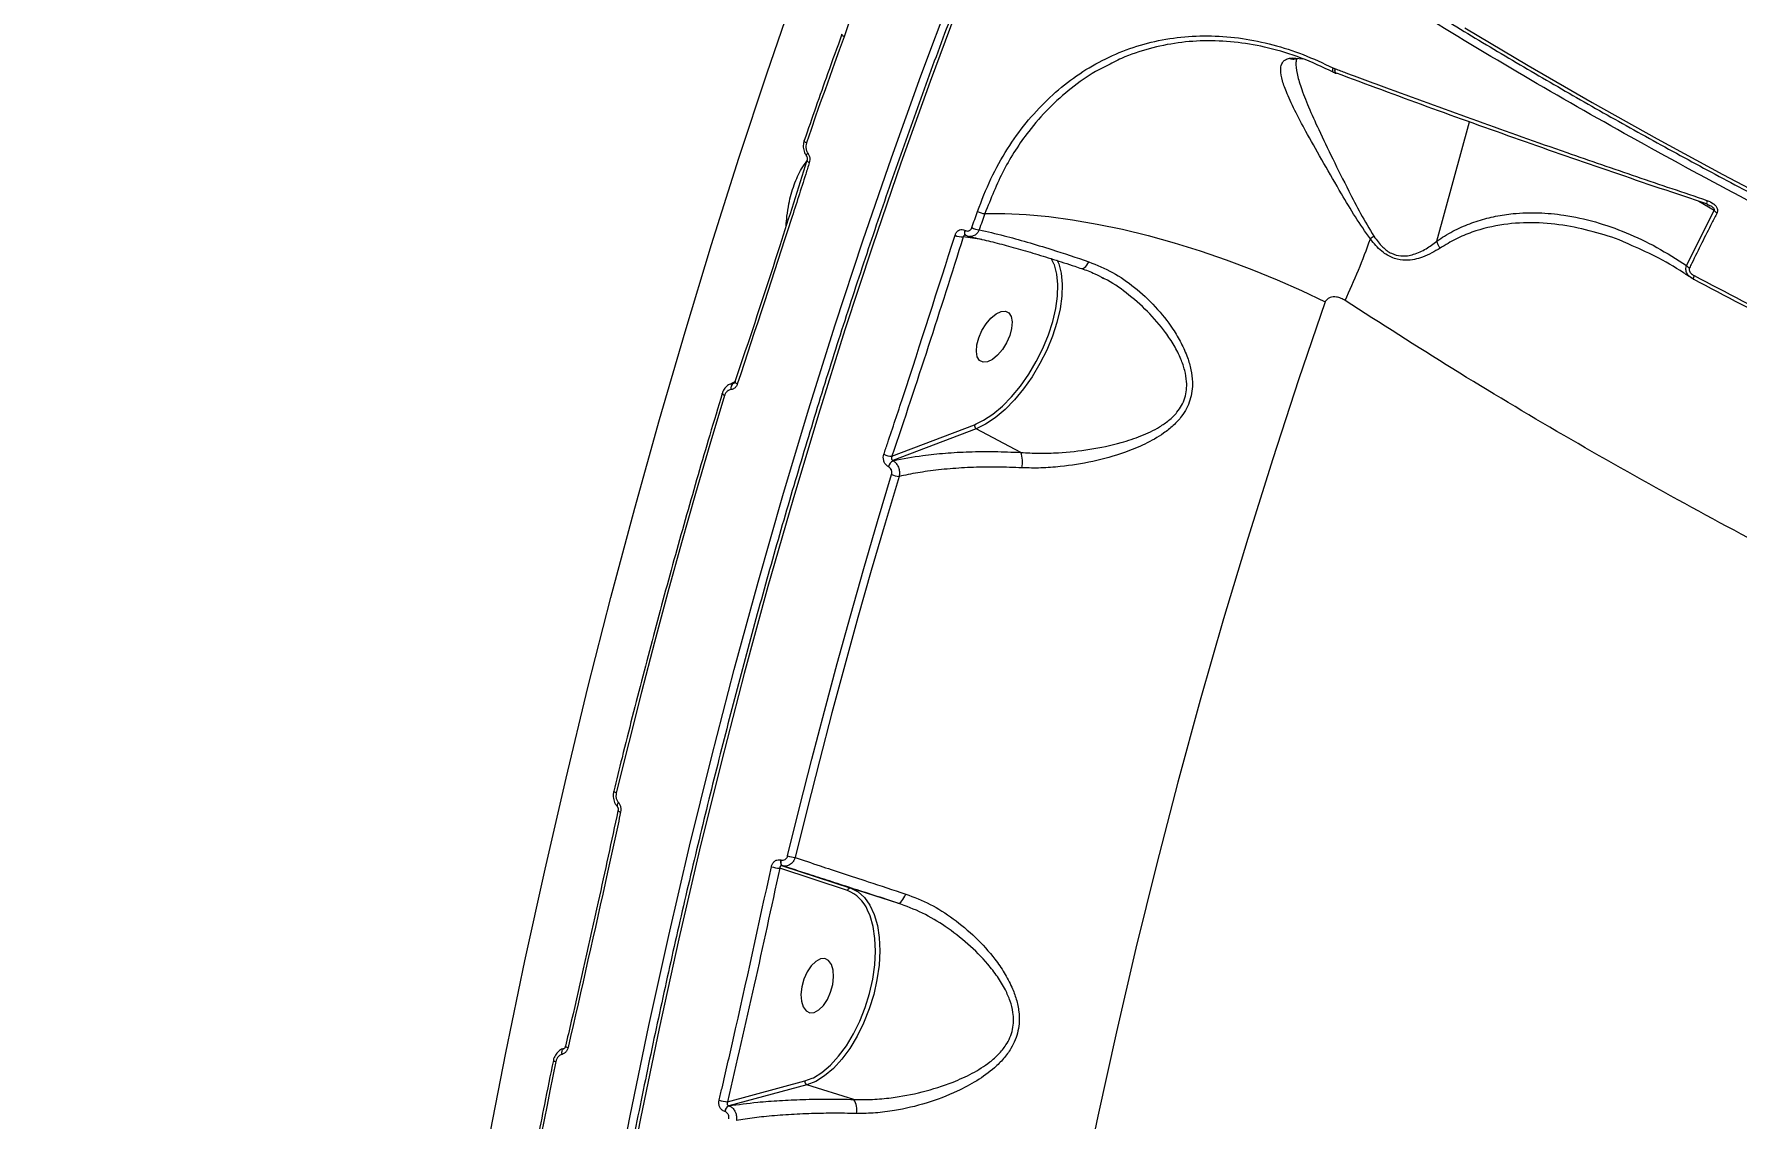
# Model space of a CAD drawing. Header units: millimetres. Extents: x -6521 to 6343, y -6174 to 4868.
# Drawn here: x -4544.1 to -4271, y -789.4 to -615.5 of the extents above; entities that cross this region are included whole.
import ezdxf

# ---------------------------------------------------------------- set-up
doc = ezdxf.new("R2010")
doc.units = ezdxf.units.MM
for name, color, linetype in [('DIKOM_ОБЪЕКТ', 7, 'Continuous'), ('DIKOM_РАЗМЕР_ЗОНА', 7, 'Continuous'), ('DIKOM_РАЗМЕР_ОБЪЕКТА', 7, 'Continuous')]:
    doc.layers.add(name, color=color, linetype=linetype)
doc.styles.add('style1', font='arial.ttf', dxfattribs={"width": 0.8})
doc.dimstyles.new('1-50', dxfattribs={"dimtxt": 300, "dimasz": 200, "dimexe": 100, "dimexo": 0, "dimgap": 100, "dimtad": 1, "dimtxsty": 'style1', "dimcen": 200, "dimclrd": 7, "dimclre": 7, "dimclrt": 7, "dimadec": 1, "dimazin": 2, "dimtfac": 1, "dimtmove": 0, "dimatfit": 2, "dimfxl": 0, "dimlwd": 25, "dimlwe": 18, "dimarcsym": 0})

# ---------------------------------------------------------------- blocks, each defined once
blk = doc.blocks.new('*D11')
at = {"layer": 'Defpoints', "color": 0, "transparency": 16777216}
for p in [(2818.82, 364.95), (-5102.52, -1661.02), (-5102.52, -4861.8)]:
    blk.add_point(p, dxfattribs=at)
at = {"layer": 'DIKOM_РАЗМЕР_ОБЪЕКТА', "color": 7, "lineweight": 18, "transparency": 16777216}
for p, q in [((2818.82, 364.95), (2818.82, -4961.8)), ((-5102.52, -1661.02), (-5102.52, -4961.8))]:
    blk.add_line(p, q, dxfattribs=at)
at = {"layer": 'DIKOM_РАЗМЕР_ОБЪЕКТА', "color": 7, "lineweight": 25, "transparency": 16777216}
blk.add_line((2618.82, -4861.8), (-4902.52, -4861.8), dxfattribs=at)
at = {"layer": 'DIKOM_РАЗМЕР_ОБЪЕКТА', "color": 7, "transparency": 16777216}
for points in [[(-4902.52, -4828.46), (-4902.52, -4895.13), (-5102.52, -4861.8)], [(2618.82, -4828.46), (2618.82, -4895.13), (2818.82, -4861.8)]]:
    blk.add_solid(points, dxfattribs=at)
at = {"layer": 'DIKOM_РАЗМЕР_ОБЪЕКТА', "color": 7, "transparency": 16777216, "insert": (-736, -4608.63), "char_height": 300, "attachment_point": 5, "style": 'style1'}
blk.add_mtext('7900', dxfattribs=at)
blk = doc.blocks.new('*D13')
at = {"layer": 'Defpoints', "color": 0, "transparency": 16777216}
for p in [(1683.24, 4867.99), (-4359.52, -3960.36), (6242.61, -3960.36)]:
    blk.add_point(p, dxfattribs=at)
at = {"layer": 'DIKOM_РАЗМЕР_ЗОНА', "color": 7, "lineweight": 18, "transparency": 16777216}
for p, q in [((1683.24, 4867.99), (6342.61, 4867.99)), ((-4359.52, -3960.36), (6342.61, -3960.36))]:
    blk.add_line(p, q, dxfattribs=at)
at = {"layer": 'DIKOM_РАЗМЕР_ЗОНА', "color": 7, "lineweight": 25, "transparency": 16777216}
blk.add_line((6242.61, 4667.99), (6242.61, -3760.36), dxfattribs=at)
at = {"layer": 'DIKOM_РАЗМЕР_ЗОНА', "color": 7, "transparency": 16777216}
for points in [[(6209.28, 4667.99), (6275.95, 4667.99), (6242.61, 4867.99)], [(6209.28, -3760.36), (6275.95, -3760.36), (6242.61, -3960.36)]]:
    blk.add_solid(points, dxfattribs=at)
at = {"layer": 'DIKOM_РАЗМЕР_ЗОНА', "color": 7, "transparency": 16777216, "insert": (5989.44, 630.24), "char_height": 300, "attachment_point": 5, "rotation": 90, "style": 'style1'}
blk.add_mtext('8850', dxfattribs=at)
blk = doc.blocks.new('*D14')
at = {"layer": 'Defpoints', "color": 0, "transparency": 16777216}
for p in [(4318.82, 257.45), (-6520.67, -1799.21), (4318.82, -6073.51)]:
    blk.add_point(p, dxfattribs=at)
at = {"layer": 'DIKOM_РАЗМЕР_ЗОНА', "color": 7, "lineweight": 18, "transparency": 16777216}
for p, q in [((4318.82, 257.45), (4318.82, -6173.51)), ((-6520.67, -1799.21), (-6520.67, -6173.51))]:
    blk.add_line(p, q, dxfattribs=at)
at = {"layer": 'DIKOM_РАЗМЕР_ЗОНА', "color": 7, "lineweight": 25, "transparency": 16777216}
blk.add_line((-6320.67, -6073.51), (4118.82, -6073.51), dxfattribs=at)
at = {"layer": 'DIKOM_РАЗМЕР_ЗОНА', "color": 7, "transparency": 16777216}
for points in [[(-6320.67, -6040.18), (-6320.67, -6106.84), (-6520.67, -6073.51)], [(4118.82, -6040.18), (4118.82, -6106.84), (4318.82, -6073.51)]]:
    blk.add_solid(points, dxfattribs=at)
at = {"layer": 'DIKOM_РАЗМЕР_ЗОНА', "color": 7, "transparency": 16777216, "insert": (-430.65, -5820.34), "char_height": 300, "attachment_point": 5, "style": 'style1'}
blk.add_mtext('10850', dxfattribs=at)

msp = doc.modelspace()

# ---------------------------------------------------------------- linework, layer by layer
at = {"layer": 'DIKOM_ОБЪЕКТ', "color": 7, "linetype": 'Continuous', "lineweight": 15}
for p, q in [((-4342.742, -619.352), (-4342.292, -619.281)), ((-4342.292, -619.281), (-4340.562, -619.428)), ((-4341.774, -619.441), (-4341.456, -619.395)), ((-4335.758, -620.872), (-4335.451, -621.003)), ((-4335.744, -621.538), (-4335.734, -621.543)), ((-4335.451, -621.003), (-4335.409, -621.019)), ((-4335.321, -621.72), (-4335.285, -621.732)), ((-4319.088, -648.659), (-4313.869, -629.53)), ((-4420.202, -635.02), (-4420.199, -635.025)), ((-4420.101, -635.727), (-4420.098, -635.717)), ((-4279.04, -652.565), (-4274.616, -643.733)), ((-4274.616, -643.733), (-4277.049, -642.287)), ((-4394.743, -646.933), (-4394.722, -646.944)), ((-4392.058, -648.372), (-4395.049, -647.989)), ((-4394.665, -647.701), (-4394.643, -647.713)), ((-4380.448, -652.421), (-4380.926, -651.431)), ((-4376.078, -653.044), (-4376.055, -653.05)), ((-4372.557, -654.619), (-4372.797, -654.511)), ((-4277.945, -654.771), (-4278.265, -654.549)), ((-4432.176, -671.457), (-4432.445, -671.577)), ((-4432.431, -671.594), (-4431.917, -671.446)), ((-4431.597, -671.182), (-4432.193, -671.459)), ((-4431.917, -671.446), (-4431.787, -671.405)), ((-4431.646, -671.195), (-4431.643, -671.185)), ((-4406.476, -683.144), (-4393.25, -678.081)), ((-4392.965, -678.727), (-4406.325, -683.841)), ((-4393.25, -678.081), (-4392.959, -677.964)), ((-4385.824, -682.529), (-4392.965, -678.727)), ((-4407.032, -684.817), (-4407.053, -684.806)), ((-4406.325, -683.841), (-4406.304, -683.852)), ((-4424.255, -747.859), (-4424.233, -747.866)), ((-4413.622, -752.755), (-4424.49, -749.176)), ((-4424.044, -748.79), (-4413.065, -752.405)), ((-4424.021, -748.797), (-4424.044, -748.79)), ((-4405.529, -754.758), (-4413.065, -752.405)), ((-4432.869, -786.62), (-4420.455, -783.29)), ((-4420.455, -783.29), (-4419.285, -782.857)), ((-4420.111, -783.894), (-4432.652, -787.259)), ((-4412.575, -786.247), (-4420.111, -783.894)), ((-4433.259, -788.206), (-4433.282, -788.199)), ((-4432.652, -787.259), (-4432.629, -787.266))]:
    msp.add_line(p, q, dxfattribs=at)
at = {"layer": 'DIKOM_ОБЪЕКТ', "color": 7, "linetype": 'Continuous', "lineweight": 15, "flags": 128}
for points in [[(-4457.893, -841.44), (-4456.482, -832.668), (-4453.983, -818.019), (-4451.311, -803.418), (-4448.469, -788.873), (-4445.459, -774.394), (-4442.282, -759.99), (-4438.94, -745.671), (-4435.436, -731.446), (-4431.772, -717.326), (-4427.951, -703.318), (-4423.974, -689.431), (-4419.845, -675.677), (-4415.566, -662.062), (-4411.14, -648.596), (-4406.57, -635.288), (-4401.859, -622.148), (-4397.01, -609.182), (-4392.026, -596.4), (-4386.91, -583.809), (-4381.667, -571.42)], [(-4380.222, -572.505), (-4385.45, -584.858), (-4390.55, -597.41), (-4395.519, -610.154), (-4400.353, -623.08), (-4405.05, -636.182), (-4409.607, -649.45), (-4414.019, -662.875), (-4418.285, -676.449), (-4422.402, -690.162), (-4426.367, -704.006), (-4430.177, -717.972), (-4433.829, -732.051), (-4437.323, -746.232), (-4440.654, -760.508), (-4443.822, -774.868), (-4446.823, -789.304), (-4449.657, -803.806), (-4452.32, -818.363), (-4454.812, -832.968), (-4456.21, -841.656)], [(-4471.305, -793.591), (-4468.402, -778.779), (-4465.341, -764.029), (-4462.125, -749.348), (-4458.756, -734.745), (-4455.234, -720.227), (-4451.563, -705.804), (-4447.744, -691.482), (-4443.778, -677.269), (-4439.669, -663.174), (-4435.419, -649.204), (-4431.03, -635.366), (-4426.504, -621.67), (-4421.844, -608.12), (-4417.053, -594.727)], [(-4314.578, -614.476), (-4304.445, -620.504), (-4294.166, -626.432), (-4283.749, -632.256), (-4273.204, -637.971), (-4262.538, -643.573)], [(-4414.169, -615.912), (-4414.937, -618.022), (-4415.7, -620.137), (-4416.46, -622.256), (-4417.217, -624.38), (-4417.97, -626.507), (-4418.719, -628.639), (-4419.465, -630.776), (-4420.208, -632.916)], [(-4414.169, -615.912), (-4414.297, -615.821), (-4414.397, -615.73), (-4414.468, -615.643), (-4414.505, -615.561), (-4414.508, -615.489), (-4414.505, -615.478)], [(-4335.758, -620.872), (-4335.797, -621.007), (-4335.823, -621.133), (-4335.837, -621.247), (-4335.836, -621.346), (-4335.822, -621.428), (-4335.795, -621.49), (-4335.756, -621.531), (-4335.744, -621.538)], [(-4335.451, -621.003), (-4335.475, -621.165), (-4335.483, -621.314), (-4335.475, -621.446), (-4335.451, -621.556), (-4335.413, -621.641), (-4335.36, -621.698), (-4335.321, -621.719)], [(-4335.409, -621.019), (-4335.436, -621.177), (-4335.446, -621.324), (-4335.441, -621.454), (-4335.421, -621.563), (-4335.385, -621.648), (-4335.336, -621.706), (-4335.295, -621.728)], [(-4335.295, -621.728), (-4335.274, -621.734), (-4335.202, -621.734)], [(-4420.208, -632.916), (-4420.337, -632.831), (-4420.439, -632.745), (-4420.511, -632.663), (-4420.55, -632.587), (-4420.555, -632.52), (-4420.551, -632.507)], [(-4419.982, -634.53), (-4420.077, -634.641), (-4420.15, -634.746), (-4420.198, -634.841), (-4420.22, -634.924), (-4420.216, -634.991), (-4420.202, -635.02)], [(-4419.742, -636.103), (-4419.874, -636.022), (-4419.979, -635.942), (-4420.053, -635.864), (-4420.095, -635.792), (-4420.101, -635.729), (-4420.101, -635.727)], [(-4393.668, -646.492), (-4393.555, -646.168), (-4393.442, -645.843), (-4393.329, -645.519), (-4393.216, -645.194), (-4393.103, -644.87), (-4392.99, -644.546), (-4392.876, -644.222), (-4392.763, -643.898)], [(-4391.578, -644.231), (-4391.691, -644.555), (-4391.804, -644.879), (-4391.918, -645.203), (-4392.031, -645.527), (-4392.144, -645.851), (-4392.257, -646.175), (-4392.369, -646.499), (-4392.482, -646.824)], [(-4391.578, -644.231), (-4388.376, -644.217), (-4384.948, -644.38), (-4381.321, -644.719), (-4377.523, -645.231), (-4373.583, -645.914), (-4369.533, -646.76), (-4365.403, -647.764), (-4361.226, -648.918), (-4357.035, -650.213), (-4352.861, -651.638), (-4348.738, -653.183), (-4344.697, -654.836), (-4340.771, -656.584), (-4336.989, -658.412)], [(-4275.762, -642.122), (-4275.791, -642.271), (-4275.808, -642.407), (-4275.815, -642.525), (-4275.81, -642.621), (-4275.793, -642.694), (-4275.765, -642.74), (-4275.739, -642.756)], [(-4275.739, -642.756), (-4275.728, -642.759), (-4275.681, -642.749)], [(-4394.66, -647.704), (-4394.662, -647.703), (-4394.725, -647.654), (-4394.773, -647.58), (-4394.803, -647.483), (-4394.815, -647.366), (-4394.809, -647.233), (-4394.785, -647.087), (-4394.743, -646.933)], [(-4394.643, -647.713), (-4394.704, -647.665), (-4394.751, -647.591), (-4394.782, -647.494), (-4394.794, -647.377), (-4394.788, -647.244), (-4394.763, -647.098), (-4394.722, -646.944)], [(-4394.564, -647.736), (-4394.641, -647.714), (-4394.643, -647.713)], [(-4380.04, -651.634), (-4379.741, -652.32), (-4379.342, -653.817), (-4379.17, -655.541), (-4379.227, -657.454), (-4379.514, -659.513), (-4380.023, -661.675), (-4380.743, -663.891), (-4381.659, -666.113), (-4382.751, -668.293), (-4383.994, -670.383), (-4385.362, -672.337), (-4386.824, -674.112), (-4388.35, -675.67), (-4389.904, -676.977), (-4391.454, -678.003), (-4392.965, -678.727)], [(-4392.959, -677.964), (-4391.785, -677.379), (-4390.283, -676.384), (-4388.775, -675.117), (-4387.296, -673.606), (-4385.878, -671.885), (-4384.552, -669.99), (-4383.346, -667.963), (-4382.287, -665.849), (-4381.399, -663.694), (-4380.701, -661.546), (-4380.207, -659.449), (-4379.929, -657.452), (-4379.874, -655.598), (-4380.041, -653.926), (-4380.427, -652.474), (-4380.448, -652.421)], [(-4376.055, -653.05), (-4375.935, -653.056), (-4375.77, -653.009), (-4375.594, -652.902), (-4375.413, -652.737), (-4375.233, -652.521), (-4375.06, -652.261), (-4374.899, -651.964)], [(-4277.82, -654.186), (-4277.874, -654.312), (-4277.918, -654.428), (-4277.951, -654.531), (-4277.974, -654.618), (-4277.984, -654.686), (-4277.983, -654.736), (-4277.97, -654.764), (-4277.945, -654.771)], [(-4392.55, -664.152), (-4392.041, -662.989), (-4391.373, -661.906), (-4390.6, -660.99), (-4389.783, -660.315), (-4388.99, -659.936), (-4388.285, -659.884), (-4387.725, -660.163), (-4387.354, -660.75), (-4387.204, -661.597), (-4387.287, -662.637), (-4387.595, -663.785), (-4388.103, -664.948), (-4388.771, -666.031), (-4389.545, -666.947), (-4390.361, -667.622), (-4391.154, -668.001), (-4391.859, -668.053), (-4392.42, -667.774), (-4392.79, -667.187), (-4392.94, -666.339), (-4392.858, -665.3), (-4392.55, -664.152)], [(-4336.989, -658.412), (-4341.271, -670.904), (-4345.42, -683.542), (-4349.431, -696.319), (-4353.303, -709.227), (-4357.033, -722.256), (-4360.618, -735.399), (-4364.057, -748.646), (-4367.347, -761.991), (-4370.485, -775.423), (-4373.471, -788.935), (-4376.302, -802.517)], [(-4432.176, -671.457), (-4431.934, -671.375), (-4431.671, -671.336)], [(-4431.284, -671.56), (-4431.416, -671.48), (-4431.522, -671.402), (-4431.597, -671.327), (-4431.639, -671.258), (-4431.647, -671.199), (-4431.646, -671.195)], [(-4433.33, -673.407), (-4435.673, -681.231), (-4437.968, -689.098), (-4440.214, -697.005), (-4442.411, -704.95), (-4444.559, -712.933), (-4446.657, -720.951), (-4448.705, -729.002), (-4450.703, -737.087)], [(-4433.33, -673.407), (-4433.463, -673.333), (-4433.57, -673.26), (-4433.646, -673.191), (-4433.689, -673.128), (-4433.698, -673.073), (-4433.697, -673.067)], [(-4423.211, -747.205), (-4421.296, -739.444), (-4419.331, -731.714), (-4417.318, -724.017), (-4415.256, -716.354), (-4413.147, -708.728), (-4410.99, -701.138), (-4408.786, -693.588), (-4406.535, -686.079)], [(-4405.34, -686.382), (-4407.589, -693.886), (-4409.791, -701.431), (-4411.947, -709.014), (-4414.055, -716.636), (-4416.115, -724.293), (-4418.127, -731.985), (-4420.09, -739.709), (-4422.004, -747.465)], [(-4450.703, -737.087), (-4450.841, -737.032), (-4450.953, -736.979), (-4451.035, -736.931), (-4451.084, -736.887), (-4451.097, -736.852), (-4451.097, -736.848)], [(-4450.358, -738.65), (-4450.443, -738.774), (-4450.509, -738.894), (-4450.554, -739.007), (-4450.577, -739.11), (-4450.578, -739.2), (-4450.556, -739.274), (-4450.532, -739.311), (-4450.526, -739.317)], [(-4450.405, -739.959), (-4450.405, -739.958), (-4450.404, -739.954)], [(-4424.044, -748.79), (-4424.12, -748.749), (-4424.184, -748.681), (-4424.235, -748.587), (-4424.272, -748.471), (-4424.292, -748.336), (-4424.296, -748.186), (-4424.284, -748.026), (-4424.255, -747.859)], [(-4424.021, -748.797), (-4424.097, -748.756), (-4424.162, -748.688), (-4424.213, -748.594), (-4424.249, -748.478), (-4424.27, -748.343), (-4424.274, -748.193), (-4424.261, -748.033), (-4424.233, -747.866)], [(-4413.065, -752.405), (-4411.907, -752.976), (-4410.884, -753.879), (-4410.017, -755.094), (-4409.326, -756.594), (-4408.826, -758.346), (-4408.528, -760.313), (-4408.438, -762.45), (-4408.558, -764.712), (-4408.886, -767.049), (-4409.414, -769.409), (-4410.131, -771.742), (-4411.021, -773.996), (-4412.065, -776.121), (-4413.24, -778.072), (-4414.52, -779.805), (-4415.877, -781.283), (-4417.282, -782.474), (-4418.704, -783.35), (-4420.111, -783.894)], [(-4405.529, -754.758), (-4405.387, -754.766), (-4405.231, -754.712), (-4405.065, -754.599), (-4404.894, -754.428), (-4404.724, -754.206), (-4404.561, -753.941), (-4404.409, -753.64), (-4404.274, -753.314)], [(-4419.285, -782.857), (-4419.09, -782.763), (-4417.712, -781.912), (-4416.35, -780.758), (-4415.033, -779.325), (-4413.792, -777.644), (-4412.653, -775.752), (-4411.641, -773.691), (-4410.777, -771.506), (-4410.082, -769.244), (-4409.57, -766.955), (-4409.252, -764.689), (-4409.135, -762.496), (-4409.223, -760.423), (-4409.512, -758.516), (-4409.997, -756.817), (-4410.378, -755.911)], [(-4420.933, -768.191), (-4421.073, -769.408), (-4421.002, -770.513), (-4420.724, -771.414), (-4420.263, -772.039), (-4419.655, -772.338), (-4418.949, -772.286), (-4418.204, -771.887), (-4417.479, -771.174), (-4416.833, -770.204), (-4416.319, -769.057), (-4415.977, -767.824), (-4415.836, -766.606), (-4415.908, -765.502), (-4416.186, -764.601), (-4416.647, -763.975), (-4417.255, -763.677), (-4417.961, -763.729), (-4418.706, -764.128), (-4419.431, -764.841), (-4420.076, -765.81), (-4420.591, -766.958), (-4420.933, -768.191)], [(-4459.402, -779.025), (-4459.419, -778.851), (-4459.418, -778.684), (-4459.397, -778.528), (-4459.359, -778.39), (-4459.304, -778.273), (-4459.234, -778.18), (-4459.151, -778.116), (-4459.058, -778.082)], [(-4458.842, -777.736), (-4458.842, -777.735), (-4458.841, -777.732)], [(-4460.379, -780.166), (-4460.858, -782.504), (-4461.333, -784.843), (-4461.804, -787.184), (-4462.271, -789.527), (-4462.733, -791.872), (-4463.191, -794.218), (-4463.645, -796.566), (-4464.095, -798.915)]]:
    msp.add_lwpolyline(points, dxfattribs=at)
at = {"layer": 'DIKOM_ОБЪЕКТ', "color": 7, "linetype": 'Continuous', "lineweight": 15}
for centre, radius, start, end in [((-4341.666, -617.59), 1.803, 249.6941, 277.51765), ((-4391.505, -641.7), 2.532, 240.22413, 268.36059), ((-4273.334, -642.702), 1.644, 218.81792, 240.1547), ((-4392.403, -644.257), 2.568, 240.50623, 268.24005), ((-4395.184, -645.518), 2.475, 241.56427, 273.1294), ((-4436.322, -610.284), 113.148, 334.96108, 340.36035), ((-4262.453, -737.251), 111.533, 126.74385, 127.11648), ((-4277.762, -651.472), 1.681, 220.53138, 241.18637), ((-4431.287, -672.264), 1.032, 127.58787, 190.96102), ((-4392.653, -678.203), 0.609, 168.41542, 239.28181), ((-4389.831, -684.074), 4.294, 347.61682, 21.08654), ((-4406.488, -680.438), 2.706, 241.50421, 270.25069), ((-4405.468, -685.246), 1.645, 121.39737, 164.49657), ((-4405.446, -685.257), 1.646, 121.41139, 164.48255), ((-4405.169, -683.197), 3.189, 244.62518, 266.91533), ((-4449.918, -739.504), 0.666, 223.06752, 262.88717), ((-4421.55, -742.407), 5.078, 250.89984, 264.86582), ((-4424.268, -744.007), 5.174, 252.55623, 267.54041), ((-4413.165, -752.864), 0.47, 77.67285, 166.54035), ((-4415.789, -758.227), 5.885, 23.17531, 68.39983), ((-4458.322, -777.169), 0.769, 227.49745, 261.64611), ((-4460.314, -779.428), 0.74, 230.09138, 264.94386), ((-4419.903, -783.376), 0.558, 171.13912, 248.1606), ((-4432.251, -780.184), 6.466, 252.5503, 264.51582), ((-4415.323, -787.935), 3.225, 349.97334, 31.56791), ((-4432.02, -788.363), 1.272, 119.76264, 172.58938), ((-4431.999, -788.369), 1.271, 119.73935, 172.61267)]:
    msp.add_arc(centre, radius, start, end, dxfattribs=at)
for points, knots in [([(-4523.048, -369.779), (-4523.06, -370.196), (-4523.122, -372.403), (-4522.941, -376.498), (-4522.495, -382.062), (-4521.729, -387.726), (-4520.674, -393.475), (-4519.323, -399.307), (-4517.679, -405.217), (-4515.744, -411.2), (-4513.517, -417.252), (-4511.002, -423.368), (-4508.2, -429.543), (-4505.113, -435.773), (-4501.744, -442.053), (-4498.096, -448.377), (-4494.171, -454.742), (-4489.973, -461.143), (-4485.504, -467.574), (-4480.768, -474.031), (-4475.769, -480.509), (-4470.51, -487.003), (-4464.996, -493.509), (-4459.231, -500.021), (-4453.219, -506.535), (-4446.964, -513.046), (-4440.472, -519.549), (-4433.748, -526.039), (-4426.795, -532.511), (-4419.621, -538.961), (-4412.229, -545.384), (-4404.626, -551.774), (-4396.817, -558.128), (-4388.808, -564.44), (-4380.606, -570.706), (-4372.216, -576.921), (-4363.645, -583.08), (-4354.898, -589.18), (-4345.984, -595.214), (-4336.907, -601.179), (-4327.676, -607.071), (-4318.298, -612.884), (-4308.778, -618.615), (-4299.124, -624.258), (-4289.345, -629.811), (-4279.445, -635.268), (-4270.549, -640.036), (-4264.931, -642.957), (-4262.684, -644.126)], [0, 0, 0, 0, 0.0051792, 0.02739, 0.049613, 0.0718476, 0.0940929, 0.1163474, 0.1386107, 0.1608804, 0.1831557, 0.2054352, 0.2277181, 0.2500033, 0.2722902, 0.2945779, 0.3168661, 0.3391541, 0.3614417, 0.3837285, 0.4060147, 0.4282999, 0.4505841, 0.4728672, 0.4951491, 0.5174302, 0.5397099, 0.5619888, 0.5842667, 0.6065434, 0.6288194, 0.6510947, 0.6733688, 0.6956425, 0.7179153, 0.7401874, 0.7624587, 0.7847297, 0.8070001, 0.82927, 0.8515392, 0.8738082, 0.8960769, 0.9183452, 0.9406129, 0.9628807, 0.9851479, 1, 1, 1, 1]), ([(-4516.719, -439.756), (-4518.238, -443.887), (-4521.883, -453.8), (-4527.466, -469.634), (-4533.491, -487.217), (-4539.339, -504.89), (-4545.018, -522.644), (-4550.529, -540.477), (-4555.87, -558.386), (-4561.043, -576.366), (-4566.048, -594.416), (-4570.885, -612.532), (-4575.555, -630.71), (-4580.058, -648.947), (-4584.393, -667.241), (-4588.561, -685.588), (-4592.561, -703.984), (-4596.394, -722.427), (-4600.06, -740.913), (-4603.553, -759.44), (-4606.658, -776.667), (-4608.52, -787.734), (-4609.338, -792.598)], [0, 0, 0, 0, 0.0371355, 0.0890967, 0.1409467, 0.1926918, 0.2443375, 0.2958892, 0.347353, 0.3987339, 0.4500385, 0.5012719, 0.5524407, 0.6035492, 0.6546047, 0.7056116, 0.7565756, 0.8075032, 0.8583986, 0.9092683, 0.9601175, 1, 1, 1, 1]), ([(-4380.548, -571.948), (-4381.393, -573.916), (-4383.844, -579.624), (-4387.82, -589.203), (-4392.44, -600.732), (-4396.949, -612.42), (-4401.344, -624.259), (-4405.625, -636.242), (-4409.789, -648.363), (-4413.832, -660.615), (-4417.754, -672.992), (-4421.551, -685.486), (-4425.224, -698.092), (-4428.767, -710.801), (-4432.181, -723.608), (-4435.463, -736.505), (-4438.611, -749.486), (-4441.625, -762.543), (-4444.501, -775.668), (-4447.239, -788.856), (-4449.837, -802.099), (-4452.291, -815.39), (-4454.586, -828.556), (-4455.986, -837.305), (-4456.673, -841.598)], [0, 0, 0, 0, 0.0244921, 0.0710308, 0.1175693, 0.1641071, 0.2106439, 0.2571801, 0.3037161, 0.3502517, 0.396786, 0.4433203, 0.4898541, 0.5363881, 0.582921, 0.6294539, 0.6759862, 0.7225184, 0.7690497, 0.8155815, 0.8621131, 0.9086448, 0.955176, 1, 1, 1, 1]), ([(-3765.298, -698.941), (-3765.314, -698.958), (-3767.809, -701.654), (-3773.862, -706.486), (-3783.536, -713.319), (-3794.379, -719.348), (-3806.148, -724.659), (-3818.809, -729.24), (-3832.557, -733.172), (-3847.394, -736.411), (-3863.292, -738.93), (-3879.902, -740.672), (-3897.149, -741.651), (-3914.948, -741.895), (-3933.588, -741.408), (-3953.041, -740.159), (-3973.257, -738.135), (-3993.791, -735.38), (-4014.565, -731.921), (-4035.497, -727.8), (-4056.929, -722.948), (-4078.806, -717.353), (-4101.06, -711.014), (-4123.204, -704.072), (-4145.162, -696.566), (-4166.867, -688.543), (-4188.674, -679.874), (-4210.508, -670.562), (-4232.293, -660.624), (-4252.648, -650.716), (-4271.57, -640.951), (-4289.089, -631.425), (-4306.302, -621.57), (-4323.157, -611.406), (-4339.474, -601.047), (-4355.175, -590.542), (-4368.704, -581.042), (-4376.889, -574.975), (-4380.222, -572.505)], [0, 0, 0, 0, 0.0001879, 0.03034, 0.0605166, 0.0906687, 0.1199697, 0.1492933, 0.1785943, 0.2087464, 0.2389231, 0.2690751, 0.2983758, 0.3276989, 0.3569996, 0.3871514, 0.4173276, 0.4474792, 0.4767802, 0.5061035, 0.5354045, 0.5655563, 0.5957329, 0.6258849, 0.6551857, 0.6845092, 0.7138099, 0.743962, 0.7741384, 0.8042903, 0.8297914, 0.8553222, 0.880853, 0.906626, 0.9323987, 0.9575224, 0.9827031, 1, 1, 1, 1]), ([(-4410.921, -599.912), (-4411.189, -602.641), (-4411.594, -606.776), (-4412.87, -612.066), (-4413.736, -614.63), (-4414.169, -615.912)], [0, 0, 0, 0, 0.4927646, 0.7463788, 1, 1, 1, 1]), ([(-4414.503, -615.473), (-4415.272, -617.593), (-4417.32, -623.233), (-4419.309, -628.943), (-4420.551, -632.507)], [0, 0, 0, 0, 0.3758608, 1, 1, 1, 1]), ([(-4392.763, -643.898), (-4392.081, -642.132), (-4390.716, -638.601), (-4388.06, -633.868), (-4385.029, -629.636), (-4381.65, -625.952), (-4377.914, -622.77), (-4373.846, -620.152), (-4369.501, -618.109), (-4364.924, -616.662), (-4360.158, -615.849), (-4355.263, -615.652), (-4350.321, -616.065), (-4345.39, -617.095), (-4340.514, -618.643), (-4337.342, -620.13), (-4335.758, -620.872)], [0, 0, 0, 0, 0.0751064, 0.1502127, 0.221282, 0.2925757, 0.3636451, 0.4347707, 0.506123, 0.5772488, 0.6483406, 0.7196576, 0.7907509, 0.8604293, 0.9303178, 1, 1, 1, 1]), ([(-4335.705, -621.55), (-4337.414, -620.755), (-4340.832, -619.166), (-4345.969, -617.629), (-4350.992, -616.723), (-4355.852, -616.447), (-4360.627, -616.766), (-4365.244, -617.736), (-4369.104, -619.003), (-4371.307, -620.178), (-4372.124, -620.614)], [0, 0, 0, 0, 0.1391292, 0.2782543, 0.4072244, 0.5366044, 0.6655754, 0.7945114, 0.9238634, 1, 1, 1, 1]), ([(-4329.756, -648.313), (-4330.569, -647.137), (-4332.216, -644.753), (-4334.651, -640.615), (-4337.272, -636.11), (-4339.735, -631.75), (-4341.738, -628.009), (-4343.097, -625.148), (-4343.924, -622.881), (-4344.21, -621.301), (-4344.025, -620.196), (-4343.526, -619.585), (-4342.96, -619.417), (-4342.742, -619.352)], [0, 0, 0, 0, 0.0889098, 0.1801315, 0.3049767, 0.433461, 0.5379147, 0.6451627, 0.7294108, 0.8158765, 0.8847872, 0.9555176, 1, 1, 1, 1]), ([(-4342.742, -619.352), (-4342.705, -619.365), (-4342.481, -619.442), (-4342.126, -619.505), (-4341.83, -619.423), (-4341.725, -619.393)], [0, 0, 0, 0, 0.1099515, 0.6831845, 1, 1, 1, 1]), ([(-4341.738, -619.396), (-4341.749, -619.409), (-4341.809, -619.481), (-4341.889, -619.471), (-4341.754, -619.453), (-4341.713, -619.447)], [0, 0, 0, 0, 0.1350449, 0.7378506, 1, 1, 1, 1]), ([(-4341.572, -619.412), (-4341.62, -619.606), (-4341.778, -620.238), (-4341.549, -621.761), (-4340.891, -624.111), (-4339.712, -627.115), (-4337.983, -630.947), (-4335.803, -635.465), (-4333.513, -640.036), (-4331.364, -644.264), (-4329.91, -646.666), (-4329.177, -647.877)], [0, 0, 0, 0, 0.0434021, 0.1410337, 0.2412729, 0.3639848, 0.4898799, 0.6383709, 0.7907845, 0.8944572, 1, 1, 1, 1]), ([(-4372.124, -620.614), (-4372.7, -620.893), (-4374.683, -621.855), (-4377.785, -624.106), (-4381.39, -627.298), (-4385.101, -631.583), (-4388.727, -637.115), (-4390.628, -641.859), (-4391.578, -644.231)], [0, 0, 0, 0, 0.0647018, 0.2226771, 0.3811569, 0.5391346, 0.7695679, 1, 1, 1, 1]), ([(-4335.743, -621.538), (-4335.72, -621.55), (-4335.583, -621.62), (-4335.439, -621.672), (-4335.32, -621.716)], [0, 0, 0, 0, 0.1676104, 1, 1, 1, 1]), ([(-4335.409, -621.019), (-4334.832, -621.235), (-4331.947, -622.316), (-4324.395, -625.117), (-4312.628, -629.395), (-4299.378, -634.076), (-4287.084, -638.32), (-4279.536, -640.855), (-4275.762, -642.122)], [0, 0, 0, 0, 0.0299877, 0.1499461, 0.3900551, 0.6301644, 0.815081, 1, 1, 1, 1]), ([(-4275.681, -642.749), (-4280.753, -641.046), (-4290.897, -637.639), (-4305.879, -632.415), (-4320.691, -627.12), (-4330.365, -623.529), (-4335.202, -621.734)], [0, 0, 0, 0, 0.2492674, 0.4985344, 0.7492664, 1, 1, 1, 1]), ([(-4420.539, -632.513), (-4420.565, -632.576), (-4420.696, -632.904), (-4420.729, -633.58), (-4420.588, -634.402), (-4420.297, -634.824), (-4420.174, -635.002)], [0, 0, 0, 0, 0.0792336, 0.4111149, 0.752732, 1, 1, 1, 1]), ([(-4420.208, -632.916), (-4420.248, -633.076), (-4420.329, -633.396), (-4420.275, -633.915), (-4420.136, -634.295), (-4420.015, -634.48), (-4419.982, -634.53)], [0, 0, 0, 0, 0.2968033, 0.5940535, 0.8895709, 1, 1, 1, 1]), ([(-4420.118, -635.722), (-4421.563, -640.277), (-4424.906, -650.821), (-4428.772, -662.648), (-4431.232, -669.923), (-4431.661, -671.19)], [0, 0, 0, 0, 0.3858396, 0.8929882, 1, 1, 1, 1]), ([(-4419.742, -636.103), (-4419.934, -636.707), (-4420.891, -639.73), (-4424.655, -651.537), (-4428.371, -662.761), (-4431.284, -671.56)], [0, 0, 0, 0, 0.0512228, 0.2561271, 1, 1, 1, 1]), ([(-4423.468, -646.237), (-4423.424, -645.715), (-4423.324, -644.534), (-4422.971, -642.271), (-4422.239, -639.572), (-4421.17, -637.301), (-4420.433, -636.246), (-4420.16, -635.855)], [0, 0, 0, 0, 0.1329405, 0.3006581, 0.5713904, 0.8413165, 1, 1, 1, 1]), ([(-4420.201, -635.027), (-4420.187, -635.046), (-4420.149, -635.099), (-4420.093, -635.238), (-4420.062, -635.412), (-4420.063, -635.585), (-4420.088, -635.675), (-4420.1, -635.718)], [0, 0, 0, 0, 0.126797, 0.3533725, 0.5706414, 0.7913434, 1, 1, 1, 1]), ([(-4419.982, -634.53), (-4419.957, -634.568), (-4419.843, -634.739), (-4419.699, -635.099), (-4419.633, -635.618), (-4419.706, -635.941), (-4419.742, -636.103)], [0, 0, 0, 0, 0.0855288, 0.3893412, 0.6947991, 1, 1, 1, 1]), ([(-4319.088, -648.659), (-4318.676, -648.382), (-4317.393, -647.517), (-4315.183, -646.371), (-4312.444, -645.325), (-4309.662, -644.615), (-4306.425, -644.14), (-4302.761, -644.035), (-4298.35, -644.452), (-4293.65, -645.483), (-4288.678, -647.235), (-4283.783, -649.54), (-4280.621, -651.556), (-4279.04, -652.565)], [0, 0, 0, 0, 0.0310689, 0.0969232, 0.1628036, 0.2303665, 0.2979425, 0.3965509, 0.4957327, 0.6204834, 0.7452525, 0.8726255, 1, 1, 1, 1]), ([(-4274.153, -644.129), (-4274.426, -644.662), (-4275.793, -647.331), (-4277.264, -650.273), (-4278.45, -652.695), (-4278.572, -652.945)], [0, 0, 0, 0, 0.1831593, 0.91587, 1, 1, 1, 1]), ([(-4275.762, -642.122), (-4275.4, -642.273), (-4274.885, -642.487), (-4274.347, -642.995), (-4274.112, -643.38), (-4274.044, -643.747), (-4274.083, -643.981), (-4274.138, -644.098), (-4274.153, -644.129)], [0, 0, 0, 0, 0.4029987, 0.5732894, 0.7451311, 0.8533353, 0.9616666, 1, 1, 1, 1]), ([(-4275.741, -642.763), (-4275.683, -642.78), (-4275.506, -642.831), (-4275.343, -642.935), (-4275.235, -643.005)], [0, 0, 0, 0, 0.3328479, 1, 1, 1, 1]), ([(-4274.616, -643.733), (-4274.607, -643.726), (-4274.59, -643.71), (-4274.57, -643.676), (-4274.564, -643.643), (-4274.565, -643.606), (-4274.575, -643.56), (-4274.634, -643.441), (-4274.786, -643.288), (-4274.995, -643.125), (-4275.148, -643.036), (-4275.219, -642.995)], [0, 0, 0, 0, 0.0391478, 0.0794385, 0.1201681, 0.1326725, 0.1765992, 0.2347759, 0.4651241, 0.7534027, 1, 1, 1, 1]), ([(-4396.363, -647.694), (-4396.3, -647.544), (-4396.175, -647.245), (-4395.836, -646.936), (-4395.432, -646.785), (-4395.05, -646.798), (-4394.828, -646.896), (-4394.743, -646.933)], [0, 0, 0, 0, 0.2182992, 0.4367513, 0.6530229, 0.8656957, 1, 1, 1, 1]), ([(-4394.722, -646.944), (-4394.708, -646.951), (-4394.607, -647.002), (-4394.405, -647.052), (-4394.166, -647.019), (-4393.951, -646.91), (-4393.777, -646.745), (-4393.702, -646.571), (-4393.668, -646.492)], [0, 0, 0, 0, 0.0340239, 0.2522799, 0.4705158, 0.5979075, 0.8192811, 1, 1, 1, 1]), ([(-4392.482, -646.824), (-4392.559, -646.979), (-4392.732, -647.324), (-4393.088, -647.654), (-4393.513, -647.865), (-4393.853, -647.949), (-4394.074, -647.883), (-4394.123, -647.868)], [0, 0, 0, 0, 0.2222139, 0.4960542, 0.6537108, 0.922978, 1, 1, 1, 1]), ([(-4392.482, -646.824), (-4391.182, -647.128), (-4388.788, -647.686), (-4384.832, -648.785), (-4380.352, -650.13), (-4376.907, -651.289), (-4374.899, -651.964)], [0, 0, 0, 0, 0.2580825, 0.475007, 0.694072, 1, 1, 1, 1]), ([(-4288.289, -649.148), (-4288.422, -649.086), (-4290.101, -648.3), (-4293.425, -647.254), (-4298.292, -646.092), (-4303.284, -645.598), (-4308.374, -645.848), (-4312.643, -646.858), (-4316.045, -648.251), (-4317.719, -649.271), (-4318.555, -649.781)], [0, 0, 0, 0, 0.0138641, 0.1746761, 0.3354681, 0.5002846, 0.66501, 0.8305764, 0.9153065, 1, 1, 1, 1]), ([(-4407.779, -682.816), (-4407.576, -682.21), (-4406.559, -679.178), (-4402.657, -667.458), (-4399.125, -656.366), (-4396.363, -647.694)], [0, 0, 0, 0, 0.0517065, 0.2585536, 1, 1, 1, 1]), ([(-4395.049, -647.989), (-4396.904, -653.84), (-4400.614, -665.543), (-4404.522, -677.276), (-4406.476, -683.144)], [0, 0, 0, 0, 0.4999196, 1, 1, 1, 1]), ([(-4394.707, -647.69), (-4394.742, -647.686), (-4394.825, -647.676), (-4394.932, -647.732), (-4395.019, -647.837), (-4395.039, -647.938), (-4395.049, -647.989)], [0, 0, 0, 0, 0.1852647, 0.4444754, 0.7178801, 1, 1, 1, 1]), ([(-4394.707, -647.687), (-4394.706, -647.685), (-4394.703, -647.682), (-4394.673, -647.7), (-4394.662, -647.706)], [0, 0, 0, 0, 0.6394505, 1, 1, 1, 1]), ([(-4394.645, -647.711), (-4394.644, -647.712), (-4394.513, -647.808), (-4394.347, -647.832), (-4394.183, -647.855)], [0, 0, 0, 0, 0.0115424, 1, 1, 1, 1]), ([(-4394.133, -647.907), (-4393.661, -648.007), (-4392.356, -648.283), (-4389.98, -648.867), (-4387.04, -649.648), (-4383.904, -650.55), (-4380.602, -651.566), (-4377.976, -652.41), (-4376.426, -652.941), (-4376.061, -653.066)], [0, 0, 0, 0, 0.0951081, 0.2633813, 0.433216, 0.6040977, 0.7755346, 0.9469841, 1, 1, 1, 1]), ([(-4318.555, -649.781), (-4319.452, -650.31), (-4320.706, -651.049), (-4322.654, -651.612), (-4324.159, -651.791), (-4325.911, -651.541), (-4327.868, -650.466), (-4329.069, -649.203), (-4329.684, -648.407), (-4329.756, -648.313)], [0, 0, 0, 0, 0.2865194, 0.4002775, 0.516308, 0.6574695, 0.7993989, 0.9763558, 1, 1, 1, 1]), ([(-4329.177, -647.877), (-4328.74, -648.484), (-4327.952, -649.578), (-4326.403, -650.713), (-4324.612, -651.171), (-4322.678, -650.82), (-4320.763, -649.926), (-4319.648, -649.08), (-4319.089, -648.668), (-4319.088, -648.668)], [0, 0, 0, 0, 0.159562, 0.2875428, 0.4150451, 0.5934654, 0.7962094, 0.9997245, 1, 1, 1, 1]), ([(-4319.088, -648.668), (-4319.088, -648.667), (-4319.089, -648.664), (-4319.088, -648.661), (-4319.088, -648.659), (-4319.088, -648.659)], [0, 0, 0, 0, 0.354376, 0.8085387, 1, 1, 1, 1]), ([(-4318.555, -649.781), (-4318.577, -649.753), (-4318.706, -649.588), (-4318.931, -649.22), (-4319.033, -648.863), (-4319.088, -648.668)], [0, 0, 0, 0, 0.0843583, 0.4973451, 1, 1, 1, 1]), ([(-4277.945, -654.771), (-4278.471, -654.42), (-4280.47, -653.087), (-4283.892, -651.085), (-4286.866, -649.775), (-4288.289, -649.148)], [0, 0, 0, 0, 0.1570834, 0.5967151, 1, 1, 1, 1]), ([(-4374.899, -651.964), (-4373.614, -652.491), (-4371.043, -653.547), (-4367.468, -656.037), (-4364.172, -659.078), (-4361.73, -662.164), (-4360.065, -664.961), (-4359.097, -667.143), (-4358.486, -669.253), (-4358.188, -671.558), (-4358.51, -674.204), (-4359.756, -676.543), (-4361.322, -678.236), (-4363.268, -679.775), (-4365.891, -681.256), (-4369.702, -682.785), (-4374.261, -684.059), (-4378.795, -684.78), (-4382.606, -685.07), (-4384.627, -685.02), (-4385.636, -684.995)], [0, 0, 0, 0, 0.0727733, 0.1456231, 0.2220835, 0.2985164, 0.340925, 0.3832916, 0.4164811, 0.4496084, 0.498641, 0.5477888, 0.580845, 0.6139637, 0.6710818, 0.7283176, 0.8132022, 0.8980736, 0.9490483, 1, 1, 1, 1]), ([(-4278.265, -654.549), (-4278.377, -654.479), (-4278.715, -654.269), (-4279.05, -653.739), (-4279.191, -653.101), (-4279.086, -652.727), (-4279.04, -652.565)], [0, 0, 0, 0, 0.1657165, 0.4968373, 0.7803669, 1, 1, 1, 1]), ([(-4385.824, -682.529), (-4384.839, -682.586), (-4382.855, -682.701), (-4379.145, -682.583), (-4374.705, -682.105), (-4370.254, -681.163), (-4366.503, -679.934), (-4363.946, -678.729), (-4362.033, -677.41), (-4360.527, -675.956), (-4359.338, -673.859), (-4359.111, -671.445), (-4359.486, -669.34), (-4360.164, -667.391), (-4361.202, -665.359), (-4362.939, -662.747), (-4365.455, -659.826), (-4368.793, -656.992), (-4371.202, -655.227), (-4372.502, -654.644), (-4372.557, -654.619)], [0, 0, 0, 0, 0.0555454, 0.1118093, 0.2037069, 0.2980092, 0.3589987, 0.4211783, 0.4552539, 0.4901704, 0.5400624, 0.5898799, 0.6239998, 0.6591138, 0.7043191, 0.7501909, 0.8329569, 0.917532, 0.9965541, 1, 1, 1, 1]), ([(-4376.078, -653.038), (-4375.356, -653.297), (-4374.151, -653.729), (-4373.014, -654.369), (-4372.558, -654.625)], [0, 0, 0, 0, 0.5994189, 1, 1, 1, 1]), ([(-4278.572, -652.945), (-4278.593, -653.001), (-4278.638, -653.119), (-4278.623, -653.337), (-4278.526, -653.576), (-4278.276, -653.902), (-4278.005, -654.071), (-4277.82, -654.186)], [0, 0, 0, 0, 0.121179, 0.2522109, 0.4116298, 0.5993561, 1, 1, 1, 1]), ([(-4214.997, -685.258), (-4220.327, -682.881), (-4230.986, -678.127), (-4246.809, -670.62), (-4262.504, -662.866), (-4272.798, -657.469), (-4277.945, -654.771)], [0, 0, 0, 0, 0.2491216, 0.4982418, 0.7491211, 1, 1, 1, 1]), ([(-4277.82, -654.186), (-4272.701, -656.869), (-4262.462, -662.235), (-4246.782, -669.985), (-4230.898, -677.523), (-4220.146, -682.317), (-4214.77, -684.715)], [0, 0, 0, 0, 0.2491206, 0.4982422, 0.7491204, 1, 1, 1, 1]), ([(-4333.808, -658.172), (-4334.019, -658.049), (-4334.459, -657.792), (-4335.118, -657.613), (-4335.709, -657.588), (-4336.208, -657.683), (-4336.594, -657.881), (-4336.863, -658.138), (-4336.948, -658.324), (-4336.989, -658.412)], [0, 0, 0, 0, 0.1943672, 0.4037079, 0.5539037, 0.691001, 0.8350791, 0.921937, 1, 1, 1, 1]), ([(-3821.609, -742.002), (-3821.868, -742.278), (-3824.197, -744.769), (-3829.411, -749.082), (-3837.297, -754.884), (-3846.408, -760.369), (-3856.696, -765.494), (-3868.257, -770.158), (-3880.831, -774.221), (-3894.421, -777.634), (-3909.006, -780.364), (-3924.104, -782.322), (-3939.618, -783.539), (-3955.449, -784.064), (-3972.025, -783.912), (-3989.323, -783.049), (-4007.297, -781.459), (-4025.951, -779.125), (-4045.237, -776.017), (-4065.203, -772.103), (-4085.557, -767.419), (-4105.812, -762.086), (-4125.792, -756.197), (-4145.422, -749.825), (-4165.254, -742.807), (-4185.229, -735.143), (-4205.28, -726.849), (-4224.851, -718.167), (-4243.891, -709.15), (-4262.362, -699.858), (-4280.68, -690.09), (-4298.766, -679.857), (-4316.608, -669.208), (-4328.076, -661.85), (-4333.808, -658.172)], [0, 0, 0, 0, 0.0036233, 0.0326775, 0.0620207, 0.0913641, 0.1238025, 0.1562658, 0.1887038, 0.222098, 0.2555199, 0.2889135, 0.3203314, 0.3517729, 0.3831903, 0.4155145, 0.4478649, 0.4801888, 0.5136821, 0.5471754, 0.5811497, 0.6151241, 0.6470334, 0.6789679, 0.7108777, 0.7437171, 0.7765833, 0.8094233, 0.8407555, 0.8721105, 0.903443, 0.9356206, 0.9678223, 1, 1, 1, 1]), ([(-4432.425, -671.606), (-4432.519, -671.638), (-4432.855, -671.751), (-4433.287, -672.224), (-4433.622, -672.711), (-4433.672, -673.028), (-4433.679, -673.073)], [0, 0, 0, 0, 0.1500607, 0.5369474, 0.9349273, 1, 1, 1, 1]), ([(-4431.284, -671.56), (-4431.299, -671.6), (-4431.369, -671.793), (-4431.558, -672.094), (-4431.899, -672.38), (-4432.167, -672.433), (-4432.301, -672.46)], [0, 0, 0, 0, 0.081084, 0.3909038, 0.6951138, 1, 1, 1, 1]), ([(-4431.917, -671.446), (-4431.877, -671.428), (-4431.819, -671.402), (-4431.76, -671.376), (-4431.741, -671.368)], [0, 0, 0, 0, 0.6842916, 1, 1, 1, 1]), ([(-4431.648, -671.184), (-4431.658, -671.215), (-4431.685, -671.301), (-4431.745, -671.377), (-4431.789, -671.41), (-4431.787, -671.408), (-4431.786, -671.408)], [0, 0, 0, 0, 0.1852946, 0.5057353, 0.8377706, 1, 1, 1, 1]), ([(-4433.696, -673.065), (-4434.367, -675.291), (-4436.311, -681.745), (-4439.433, -692.513), (-4443.02, -705.398), (-4446.473, -718.382), (-4449.145, -728.881), (-4450.657, -735.054), (-4451.097, -736.848)], [0, 0, 0, 0, 0.1066286, 0.3092216, 0.5118193, 0.7144128, 0.9170025, 1, 1, 1, 1]), ([(-4432.301, -672.46), (-4432.435, -672.487), (-4432.702, -672.54), (-4433.041, -672.825), (-4433.24, -673.139), (-4433.311, -673.35), (-4433.33, -673.407)], [0, 0, 0, 0, 0.2953987, 0.5903754, 0.8901011, 1, 1, 1, 1]), ([(-4406.304, -683.852), (-4404.743, -683.551), (-4402.083, -683.038), (-4397.937, -682.611), (-4394.099, -682.395), (-4390.062, -682.347), (-4387.237, -682.468), (-4385.824, -682.529)], [0, 0, 0, 0, 0.2590532, 0.4416294, 0.6241942, 0.8120967, 1, 1, 1, 1]), ([(-4407.053, -684.806), (-4407.135, -684.757), (-4407.347, -684.632), (-4407.627, -684.302), (-4407.829, -683.833), (-4407.898, -683.308), (-4407.819, -682.98), (-4407.779, -682.816)], [0, 0, 0, 0, 0.1342902, 0.3469866, 0.5632129, 0.7817806, 1, 1, 1, 1]), ([(-4406.535, -686.079), (-4406.535, -686.076), (-4406.507, -685.973), (-4406.471, -685.757), (-4406.515, -685.469), (-4406.622, -685.203), (-4406.784, -684.972), (-4406.952, -684.867), (-4407.032, -684.817)], [0, 0, 0, 0, 0.0043893, 0.2197797, 0.4355643, 0.5682044, 0.7938317, 1, 1, 1, 1]), ([(-4406.476, -683.144), (-4406.502, -683.203), (-4406.552, -683.319), (-4406.561, -683.505), (-4406.515, -683.671), (-4406.427, -683.785), (-4406.354, -683.826), (-4406.325, -683.841)], [0, 0, 0, 0, 0.2316644, 0.4561762, 0.6692762, 0.8723666, 1, 1, 1, 1]), ([(-4406.304, -683.852), (-4406.159, -683.956), (-4405.853, -684.174), (-4405.551, -684.639), (-4405.347, -685.172), (-4405.243, -685.751), (-4405.308, -686.17), (-4405.34, -686.382)], [0, 0, 0, 0, 0.2044417, 0.4301298, 0.5634073, 0.7802688, 1, 1, 1, 1]), ([(-4385.636, -684.995), (-4386.959, -684.944), (-4389.603, -684.842), (-4393.458, -684.901), (-4397.204, -685.123), (-4400.695, -685.515), (-4403.384, -685.958), (-4404.852, -686.276), (-4405.34, -686.382)], [0, 0, 0, 0, 0.1827917, 0.3655912, 0.5537438, 0.7419044, 0.9141934, 1, 1, 1, 1]), ([(-4451.084, -736.852), (-4451.105, -736.922), (-4451.208, -737.28), (-4451.18, -737.983), (-4450.958, -738.778), (-4450.634, -739.15), (-4450.509, -739.294)], [0, 0, 0, 0, 0.0827636, 0.4261259, 0.7781069, 1, 1, 1, 1]), ([(-4450.703, -737.087), (-4450.73, -737.259), (-4450.785, -737.605), (-4450.684, -738.125), (-4450.513, -738.466), (-4450.385, -738.618), (-4450.358, -738.65)], [0, 0, 0, 0, 0.3076807, 0.615784, 0.9190549, 1, 1, 1, 1]), ([(-4450.423, -739.955), (-4451.472, -744.822), (-4453.896, -756.076), (-4456.725, -768.671), (-4458.542, -776.395), (-4458.857, -777.733)], [0, 0, 0, 0, 0.3864415, 0.8937239, 1, 1, 1, 1]), ([(-4450.529, -739.318), (-4450.517, -739.331), (-4450.486, -739.364), (-4450.425, -739.486), (-4450.386, -739.657), (-4450.38, -739.823), (-4450.401, -739.916), (-4450.409, -739.954)], [0, 0, 0, 0, 0.1462721, 0.3856135, 0.6190467, 0.8462531, 1, 1, 1, 1]), ([(-4450.358, -738.65), (-4450.341, -738.67), (-4450.222, -738.808), (-4450.048, -739.127), (-4449.932, -739.644), (-4449.978, -739.992), (-4450.001, -740.166)], [0, 0, 0, 0, 0.0523496, 0.3650788, 0.6827071, 1, 1, 1, 1]), ([(-4450.001, -740.166), (-4450.139, -740.811), (-4450.832, -744.035), (-4453.564, -756.623), (-4456.294, -768.566), (-4458.434, -777.93)], [0, 0, 0, 0, 0.0512259, 0.2561239, 1, 1, 1, 1]), ([(-4425.819, -748.943), (-4425.77, -748.78), (-4425.67, -748.454), (-4425.355, -748.077), (-4424.962, -747.846), (-4424.576, -747.784), (-4424.344, -747.838), (-4424.255, -747.859)], [0, 0, 0, 0, 0.218261, 0.4367764, 0.6529624, 0.865747, 1, 1, 1, 1]), ([(-4424.233, -747.866), (-4424.218, -747.871), (-4424.112, -747.902), (-4423.904, -747.913), (-4423.666, -747.833), (-4423.459, -747.681), (-4423.3, -747.481), (-4423.239, -747.291), (-4423.211, -747.205)], [0, 0, 0, 0, 0.0340861, 0.2523301, 0.4706183, 0.5979881, 0.8193557, 1, 1, 1, 1]), ([(-4422.004, -747.465), (-4422.068, -747.633), (-4422.211, -748.008), (-4422.539, -748.404), (-4422.95, -748.708), (-4423.408, -748.875), (-4423.799, -748.862), (-4423.995, -748.804), (-4424.021, -748.797)], [0, 0, 0, 0, 0.1805099, 0.4029196, 0.5309675, 0.7496023, 0.9664242, 1, 1, 1, 1]), ([(-4422.004, -747.465), (-4420.708, -747.899), (-4418.322, -748.698), (-4414.345, -750.015), (-4409.819, -751.505), (-4406.316, -752.648), (-4404.274, -753.314)], [0, 0, 0, 0, 0.258078, 0.4750042, 0.6940761, 1, 1, 1, 1]), ([(-4434.19, -786.352), (-4434.04, -785.708), (-4433.286, -782.484), (-4430.405, -770.016), (-4427.831, -758.19), (-4425.819, -748.943)], [0, 0, 0, 0, 0.0517122, 0.258557, 1, 1, 1, 1]), ([(-4424.49, -749.176), (-4425.839, -755.416), (-4428.538, -767.899), (-4431.425, -780.379), (-4432.869, -786.62)], [0, 0, 0, 0, 0.4999196, 1, 1, 1, 1]), ([(-4424.044, -748.79), (-4424.074, -748.782), (-4424.154, -748.764), (-4424.279, -748.787), (-4424.394, -748.871), (-4424.472, -749.006), (-4424.484, -749.119), (-4424.49, -749.176)], [0, 0, 0, 0, 0.1279439, 0.3310179, 0.5438239, 0.7682428, 1, 1, 1, 1]), ([(-4405.529, -754.758), (-4406.806, -754.349), (-4409.361, -753.53), (-4413.033, -752.351), (-4416.549, -751.218), (-4420.32, -749.999), (-4422.663, -749.238), (-4424.021, -748.797)], [0, 0, 0, 0, 0.1825602, 0.3651191, 0.5530298, 0.7409464, 1, 1, 1, 1]), ([(-4404.274, -753.314), (-4402.957, -753.822), (-4400.322, -754.838), (-4396.564, -757.243), (-4393.03, -760.179), (-4390.336, -763.176), (-4388.438, -765.913), (-4387.285, -768.07), (-4386.495, -770.181), (-4386, -772.523), (-4386.093, -775.282), (-4387.135, -777.827), (-4388.552, -779.74), (-4390.362, -781.532), (-4392.849, -783.322), (-4396.515, -785.253), (-4400.943, -786.937), (-4405.384, -787.976), (-4409.14, -788.468), (-4411.145, -788.487), (-4412.147, -788.496)], [0, 0, 0, 0, 0.0727756, 0.1456243, 0.2220856, 0.2985142, 0.3409249, 0.3832924, 0.4164824, 0.4496118, 0.4986437, 0.5477904, 0.5808463, 0.6139644, 0.6710827, 0.7283192, 0.8132035, 0.8980764, 0.949048, 1, 1, 1, 1]), ([(-4412.575, -786.247), (-4411.593, -786.261), (-4409.617, -786.291), (-4405.943, -785.945), (-4401.57, -785.124), (-4397.217, -783.755), (-4393.583, -782.112), (-4391.135, -780.594), (-4389.338, -779.021), (-4387.96, -777.352), (-4386.953, -775.058), (-4386.935, -772.553), (-4387.491, -770.435), (-4388.336, -768.506), (-4389.547, -766.527), (-4391.503, -764.008), (-4394.264, -761.234), (-4397.811, -758.504), (-4401.585, -756.235), (-4404.204, -755.254), (-4405.529, -754.758)], [0, 0, 0, 0, 0.051557, 0.1037786, 0.1890737, 0.2766042, 0.3332121, 0.3909219, 0.4225531, 0.4549598, 0.5012666, 0.5475081, 0.579175, 0.6117662, 0.6537282, 0.6963014, 0.7731217, 0.8516219, 0.9249643, 1, 1, 1, 1]), ([(-4459.071, -778.104), (-4459.139, -778.116), (-4459.462, -778.173), (-4459.983, -778.514), (-4460.492, -779.14), (-4460.762, -779.68), (-4460.781, -779.983), (-4460.782, -779.999)], [0, 0, 0, 0, 0.0786504, 0.3738872, 0.6723573, 0.9823557, 1, 1, 1, 1]), ([(-4458.434, -777.93), (-4458.447, -777.981), (-4458.503, -778.194), (-4458.677, -778.534), (-4459.001, -778.876), (-4459.268, -778.976), (-4459.402, -779.025)], [0, 0, 0, 0, 0.0963323, 0.3986157, 0.6990922, 1, 1, 1, 1]), ([(-4458.845, -777.731), (-4458.852, -777.763), (-4458.871, -777.852), (-4458.935, -777.966), (-4459.011, -778.055), (-4459.064, -778.083), (-4459.069, -778.084), (-4459.072, -778.084)], [0, 0, 0, 0, 0.1198845, 0.3295288, 0.5480698, 0.8103926, 1, 1, 1, 1]), ([(-4460.788, -779.996), (-4461.269, -782.343), (-4462.546, -788.589), (-4463.755, -794.86), (-4464.51, -798.774)], [0, 0, 0, 0, 0.3758575, 1, 1, 1, 1]), ([(-4459.402, -779.025), (-4459.535, -779.075), (-4459.803, -779.175), (-4460.126, -779.517), (-4460.307, -779.87), (-4460.363, -780.099), (-4460.379, -780.166)], [0, 0, 0, 0, 0.2927526, 0.5851406, 0.8788374, 1, 1, 1, 1]), ([(-4433.282, -788.199), (-4433.368, -788.166), (-4433.593, -788.081), (-4433.904, -787.806), (-4434.15, -787.378), (-4434.265, -786.866), (-4434.215, -786.524), (-4434.19, -786.352)], [0, 0, 0, 0, 0.1342687, 0.3469502, 0.5632666, 0.7817822, 1, 1, 1, 1]), ([(-4432.629, -787.266), (-4431.127, -787.061), (-4428.565, -786.711), (-4424.526, -786.404), (-4420.763, -786.233), (-4416.783, -786.168), (-4413.978, -786.22), (-4412.575, -786.247)], [0, 0, 0, 0, 0.2590519, 0.4416247, 0.6242003, 0.8121034, 1, 1, 1, 1]), ([(-4432.646, -789.37), (-4432.646, -789.368), (-4432.622, -789.26), (-4432.613, -789.036), (-4432.68, -788.758), (-4432.812, -788.512), (-4432.996, -788.313), (-4433.174, -788.24), (-4433.259, -788.206)], [0, 0, 0, 0, 0.0043853, 0.2199075, 0.4356221, 0.568322, 0.7939235, 1, 1, 1, 1]), ([(-4432.869, -786.62), (-4432.889, -786.68), (-4432.929, -786.798), (-4432.92, -786.976), (-4432.858, -787.125), (-4432.759, -787.221), (-4432.682, -787.248), (-4432.652, -787.259)], [0, 0, 0, 0, 0.2317283, 0.4561366, 0.6690964, 0.8721856, 1, 1, 1, 1]), ([(-4432.629, -787.266), (-4432.473, -787.337), (-4432.146, -787.488), (-4431.8, -787.89), (-4431.545, -788.38), (-4431.39, -788.941), (-4431.418, -789.379), (-4431.432, -789.599)], [0, 0, 0, 0, 0.2044056, 0.4300784, 0.5633846, 0.7803532, 1, 1, 1, 1]), ([(-4412.147, -788.496), (-4413.459, -788.478), (-4416.084, -788.441), (-4419.885, -788.522), (-4423.556, -788.704), (-4426.954, -788.993), (-4429.554, -789.306), (-4430.964, -789.526), (-4431.432, -789.599)], [0, 0, 0, 0, 0.1827969, 0.3655925, 0.5537453, 0.741904, 0.9141906, 1, 1, 1, 1])]:
    msp.add_open_spline(points, degree=3, knots=knots, dxfattribs=at)

# ---------------------------------------------------------------- dimensions: what is measured, and where the dimension line sits
at = {"layer": 'DIKOM_РАЗМЕР_ЗОНА'}
dim = msp.add_linear_dim(base=(6242.612, -3960.361), p1=(1683.243, 4867.991), p2=(-4359.523, -3960.361), angle=90, text='8850', dimstyle='1-50', dxfattribs=at)
dim.commit()
dim.dimension.update_dxf_attribs({"geometry": '*D13', "text_midpoint": (6242.612, 630.237), "dimtype": 160})
dim = msp.add_linear_dim(base=(4318.818, -6073.511), p1=(-6520.672, -1799.212), p2=(4318.818, 257.446), text='10850', dimstyle='1-50', dxfattribs=at)
dim.commit()
dim.dimension.update_dxf_attribs({"geometry": '*D14', "text_midpoint": (-430.645, -6073.511), "dimtype": 160})
at = {"layer": 'DIKOM_РАЗМЕР_ОБЪЕКТА'}
dim = msp.add_linear_dim(base=(-5102.518, -4861.797), p1=(2818.818, 364.955), p2=(-5102.518, -1661.024), text='7900', dimstyle='1-50', dxfattribs=at)
dim.commit()
dim.dimension.update_dxf_attribs({"geometry": '*D11', "text_midpoint": (-736.001, -4861.797), "dimtype": 160})

doc.saveas('drawing.dxf')
